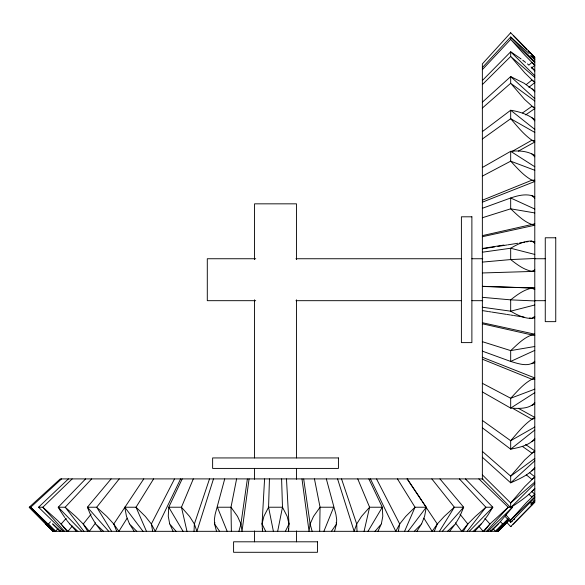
<?xml version="1.0" encoding="UTF-8"?>
<svg xmlns="http://www.w3.org/2000/svg" width="585" height="585" viewBox="0 0 585 585"><rect width="100%" height="100%" fill="white"/><g stroke="black" fill="none" stroke-linecap="round" stroke-linejoin="round"><path stroke-width="0.88" d="M262.065 523.853L263.93 516.27L268.573 507.224L269.451 478.903M319.695 531.319L320.061 507.224L314.452 478.903M194.023 531.319L194.359 524.028L209.518 478.903M262.621 528.862L262.497 531.319L262.065 524.028L264.581 478.903M286.474 478.903L288.99 524.028L288.566 531.319L288.434 528.862M249.071 478.903L242.014 531.319L240.918 524.028L247.382 478.903L303.673 478.903L310.138 524.028L312.156 531.319M310.138 524.028L309.041 531.319L301.984 478.903M398.356 531.319L399.716 524.028L376.513 478.903L303.893 478.903M336.521 523.816L336.682 519.546L335.9 514.332L326.335 478.903M236.603 478.903L230.995 507.224L231.36 531.319M277.67 531.319L282.482 507.224L281.604 478.903M310.174 523.853L313.516 516.409L320.061 507.224L333.662 507.224L323.893 531.319M364.075 531.319L369.603 507.224L357.749 478.903M216.516 531.319L214.585 524.028L214.936 522.617M224.72 478.903L215.156 514.332L214.373 519.546L214.541 523.853M334.547 531.319L336.477 524.028L336.119 522.617M238.899 531.319L240.918 524.028M213.481 478.903L196.926 531.319L194.359 524.028M341.538 478.903L356.704 524.028L354.13 531.319L337.574 478.903M381.383 523.816L382.795 516.27L382.305 507.224L368.85 478.903M434.304 531.319L437.302 524.028L424.549 504.994M356.77 523.853L361.501 516.409L369.603 507.224L382.305 507.224L367.994 531.319M193.306 478.903L181.452 507.224L186.981 531.319M404.586 531.319L415.028 507.224L397.449 478.903M377.947 531.319L381.296 524.028L375.036 531.319M182.206 478.903L168.751 507.224L168.261 516.27L169.687 523.853M180.604 478.903L155.274 531.319L151.339 524.028L174.542 478.903L247.162 478.903M285.378 531.319L288.99 524.028M399.716 524.028L395.782 531.319L370.451 478.903M421.602 523.853L424.615 516.27L426.275 507.224L407.284 478.903M399.818 523.853L405.719 516.409L415.028 507.224L426.275 507.224L408.059 531.319M459.956 514.156L467.817 524.028L463.313 531.319L87.743 531.319L83.238 524.028L91.099 514.156M439.459 531.319L454.362 507.224L463.664 507.224L459.912 516.27L455.474 523.816M153.606 478.903L136.027 507.224L146.469 531.319M127.128 518.215L118.879 531.319L113.761 524.028L143.771 478.903M416.871 531.319L421.492 524.028L414.297 531.319M331.432 531.319L336.477 524.028M437.302 524.028L432.176 531.319L423.928 518.215M95.706 522.8L89.337 531.319L83.238 524.028M437.426 523.853L444.256 516.409L454.362 507.224L431.825 478.903M467.166 531.319L485.879 507.224L492.826 507.224L487.729 515.429L482.289 522.829L473.163 531.319L495.802 531.319L508.109 518.727M484.921 518.39L489.923 524.028L508.197 507.224L512.497 507.224L499.268 522.939L490.208 531.319M449.616 531.319L455.313 524.028L447.488 531.319M119.23 478.903L96.693 507.224L87.392 507.224L91.143 516.27L95.611 523.853M484.117 531.319L489.937 524.014L483.137 531.319L478.764 526.076M72.299 526.076L67.926 531.319L57.63 520.54L42.859 507.224L38.559 507.224L38.859 507.604M467.817 524.028L461.726 531.319L455.349 522.8M111.099 478.903L87.392 507.224L108.722 531.319M61.001 530.01L59.867 531.319L52.687 523.897M467.963 523.853L475.415 516.409L485.879 507.224L459.371 478.903M482.362 457.236L510.683 482.837C519.29 478.961 528.95 474.888 534.785 467.576M482.362 478.896L510.683 507.619C519.151 501.872 528.321 496.051 534.785 488.38M57.9 528.701L55.582 531.319L30.705 507.224L29.25 507.224L45.301 523.75M442.333 531.319L463.664 507.224L439.957 478.903M66.134 518.39L61.132 524.028L66.939 531.319M474.757 531.319L481.272 524.028M54.032 530.01L52.862 531.319L45.572 524.028L53.191 531.319L52.635 531.319M486.501 531.319L508.197 507.224L478.881 478.903M510.683 32.76L482.362 63.897L482.362 200.07M482.362 427.825L510.683 449.178C519.173 447.474 529.14 445.631 534.785 438.56M530.624 502.135L531.867 503.261L534.785 500.065M482.362 67.575L510.683 36.987L529.257 53.652M91.684 478.903L65.176 507.224L58.229 507.224L60.138 510.464M482.362 69.644L510.683 39.356L510.683 36.987L534.785 61.747M50.507 521.769L48.387 524.028L55.253 531.319L77.893 531.319L69.754 523.992L76.299 531.319M498.244 524.028L491.188 531.319L490.054 530.01M85.607 478.903L58.229 507.224L81.746 531.319M505.374 516.701L510.683 522.434L534.785 497.681M469.309 531.319L492.826 507.224L465.448 478.903M513.067 524.226L534.785 502.113L534.785 57.315L510.683 32.775M511.158 526.171L510.683 526.646L534.785 502.113L533.469 500.943M496.606 531.319L508.482 519.275M509.221 520.248L506.347 523.158M482.362 80.525L510.683 51.809L519.97 58.142M506.186 523.319L498.193 531.319L497.023 530.01M482.362 391.928L510.683 408.111C518.749 408.579 529.352 409.251 534.785 402.604M482.362 84.576L510.683 56.438L510.683 51.809L534.785 75.706M534.785 483.715L510.683 507.619L510.683 502.983L524.818 486.559L534.785 476.797L529.542 472.643M531.867 503.261L534.785 500.372M531.685 503.436L531.129 503.978M487.824 531.319L512.497 507.224M497.06 531.319L508.913 519.772M72.174 478.903L42.859 507.224L64.555 531.319M534.785 496.833L510.683 520.072L510.683 522.434M68.423 478.903L38.559 507.224L63.231 531.319M531.867 491.722L534.785 488.98M61.557 478.903L30.705 507.224L54.449 531.319M530.624 55.531L531.867 54.398L534.785 57.315L533.469 58.485M534.785 460.841L510.683 482.837L510.683 476.146L524.665 459.949L534.785 450.83L525.608 444.527M530.624 57.293L531.867 56.167L534.785 59.056M482.362 102.185L510.683 76.591L524.072 83.194L534.785 90.982M528.774 65.213L531.867 62.478L534.785 64.979M482.362 108.035L510.683 83.282L510.683 76.591L534.785 98.587M534.785 482.055L510.683 502.983L482.362 474.852M514.032 519.582L514.515 519.166M531.509 68.109L534.785 65.286L525.118 55.465L510.683 39.356L534.785 62.595M534.785 494.449L526.558 502.413L510.683 520.072L505.966 515.019M482.362 351.139L510.683 361.435C518.091 363.585 528.643 367.548 534.785 361.281M512.109 521.228L512.592 520.818M531.867 470.918L534.785 468.446M526.295 84.576L531.867 80.057L534.785 82.032M528.884 87.304L534.785 82.631L524.818 72.869L510.683 56.438L534.785 77.374M534.785 430.048L510.683 449.178L510.683 440.717C518.01 432.352 525.045 423.109 534.785 417.397L518.405 408.33M482.362 131.603L510.683 110.251C519.246 111.589 527.911 114.309 534.785 119.764M534.785 458.443L510.683 476.146L482.362 451.393M482.362 138.996L510.683 118.711L510.683 110.251L534.785 129.38M531.867 441.755L534.785 439.664M522.58 112.898L531.867 106.353L534.785 107.72M525.608 114.901L534.785 108.591L524.665 99.479L510.683 83.282L534.785 100.986M534.785 477.397L531.867 479.371L526.295 474.852M529.542 317.999L531.867 318.357L534.785 316.39M534.785 392.681L510.683 408.111L510.683 398.253C517.886 390.736 524.877 381.976 534.785 377.939L482.362 357.252M482.362 167.493L510.683 151.318C518.822 150.477 527.721 150.959 534.785 155.537M534.785 427.013L510.683 440.717L482.362 420.432M511.758 151.632L531.867 140.232L534.785 140.934M531.867 405.515L534.785 403.891M518.405 151.091L534.785 142.031C525.162 136.371 517.974 127.091 510.683 118.711L534.785 132.415M482.362 176.114L510.683 161.175L534.785 170.279M534.785 451.7L531.867 453.075L522.58 446.53M534.785 269.897L531.867 271.257L534.785 271.367L482.362 272.961M534.785 350.378L510.683 361.435L510.683 350.605C517.776 344.17 524.986 336.207 534.785 334.189L482.362 322.715M482.362 202.176L534.785 181.489C525.045 177.511 517.842 168.714 510.683 161.175L510.683 151.318L534.785 166.747M534.785 389.149L510.683 398.253L482.362 383.314M531.867 363.775L534.785 362.685M482.362 208.289L510.683 197.993C518.251 195.353 527.136 193.196 534.785 196.736M482.362 217.752L510.683 208.816L534.785 212.933M534.785 304.99L510.683 311.183L482.362 307.22M534.785 418.494L531.867 419.196L513.301 408.666M534.785 223.828L482.362 235.631M482.362 236.713L534.785 225.24C525.096 223.214 517.747 215.309 510.683 208.816L510.683 197.993L534.785 209.042M531.867 318.357L534.785 317.86M534.785 346.495L510.683 350.605L482.362 341.677M482.362 248.486L503.897 245.056M482.362 248.844L484.687 248.479M485.455 248.362L488.555 247.872M489.323 247.755L494.742 246.899M497.835 246.417L503.246 245.561M504.021 245.444L507.115 244.954M507.89 244.837L517.944 243.258M519.487 243.009L521.813 242.643M522.58 242.526L524.906 242.161M526.449 241.919L527.999 241.671M530.317 241.312L534.785 241.568L533.147 241.817M482.362 252.208L510.683 248.245L534.785 254.438M531.641 288.193C523.846 289.714 516.884 294.95 510.683 299.864L482.362 297.326M531.597 318.394C524.445 318.576 516.913 314.927 510.683 311.183L510.683 299.864L534.785 300.931M482.362 262.102L510.683 259.564L534.785 258.497M482.362 286.467L534.785 288.061L482.362 286.299M534.785 379.219L531.867 379.226L482.362 359.197L482.362 200.231L531.867 180.202L534.785 180.209M255.74 258.745L207.295 258.745L207.295 300.683L255.74 300.683M295.959 258.745L461.397 258.745M471.883 258.745L482.749 258.745M534.397 258.745L545.264 258.745M295.959 300.683L461.397 300.683M471.883 300.683L482.749 300.683M534.397 300.683L545.264 300.683M174.381 478.903L60.284 478.903L29.25 507.224L53.995 531.319M376.674 478.903L482.947 478.903M129.453 523.853L126.448 516.27L124.78 507.224L136.027 507.224L145.336 516.409L151.237 523.853M53.586 531.319L54.858 531.319M78.046 531.319L87.589 531.319M463.466 531.319L473.009 531.319M496.197 531.319L497.469 531.319M498.42 531.319L497.864 531.319L505.484 524.028L504.409 522.902M531.641 241.042C524.277 240.859 516.979 244.508 510.683 248.245L510.683 259.564C516.943 264.471 523.663 269.656 531.641 271.235M482.362 310.584L487.78 311.432M488.555 311.556L490.873 311.922M491.649 312.039L506.339 314.35M507.115 314.474L510.208 314.957M510.983 315.081L513.301 315.447M514.076 315.564L524.131 317.143M482.362 323.798L534.785 335.6M531.867 288.171L534.785 289.531M531.867 241.064L534.785 243.038M520.357 58.427L521.155 59.012M522.705 60.175L523.75 60.979M524.072 61.228L525.564 62.39M527.421 63.889L528.387 64.686M531.867 195.653L534.785 198.147M531.509 491.32L534.785 494.142L531.867 496.95L528.774 494.215M531.092 67.004L531.655 67.509M52.811 524.028L60.847 531.319M530.624 503.89L531.867 505.023M103.567 531.319L95.743 524.028L101.439 531.319M534.785 70.449L531.867 67.706L534.785 71.048M531.685 55.984L534.785 59.363M531.867 153.913L534.785 156.817M531.867 54.398L528.482 50.983M136.758 531.319L129.563 524.028L134.184 531.319M513.308 35.451L526.8 49.272M500.548 521.769L502.669 524.028L495.473 531.319L493.155 528.701M531.867 117.673L534.785 120.861M507.144 522.763L510.683 526.646M69.71 523.948L66.975 520.54M531.867 88.51L534.785 91.852M83.092 523.853L75.64 516.409L65.176 507.224L83.889 531.319M176.019 531.319L169.76 524.028L173.109 531.319M124.78 507.224L142.996 531.319M113.629 523.853L106.799 516.409L96.693 507.224L111.596 531.319M66.536 519.955L66.061 519.312M65.886 519.078L65.293 518.251M64.76 517.506L60.35 510.815M214.585 524.028L219.624 531.319M407.08 478.903L414.633 490.186M415.109 490.888L421.719 500.76M422.187 501.462L424.081 504.285M183.061 531.319L168.751 507.224L181.452 507.224L189.555 516.409L194.286 523.853M262.065 524.028L265.678 531.319M113.761 524.028L116.751 531.319M227.163 531.319L217.393 507.224L230.995 507.224L237.539 516.409L240.881 523.853M273.385 531.319L268.573 507.224L282.482 507.224L287.125 516.27L288.99 523.853M151.339 524.028L152.7 531.319M356.704 524.028L357.033 531.319M482.362 359.358L482.362 479.481M296.493 259.594L296.493 203.836L254.563 203.836L254.563 259.594M296.493 299.805L296.493 457.938M296.493 468.417L296.493 479.291M296.493 530.931L296.493 541.805M254.563 299.805L254.563 457.938M254.563 468.417L254.563 479.291M254.563 530.931L254.563 541.805M471.883 216.808L461.397 216.808L461.397 342.613L471.883 342.613L471.883 216.808M555.75 237.781L545.264 237.781L545.264 321.648L555.75 321.648L555.75 237.781M338.43 457.938L212.626 457.938L212.626 468.417L338.43 468.417L338.43 457.938M317.465 541.805L233.59 541.805L233.59 552.291L317.465 552.291L317.465 541.805"/></g></svg>
